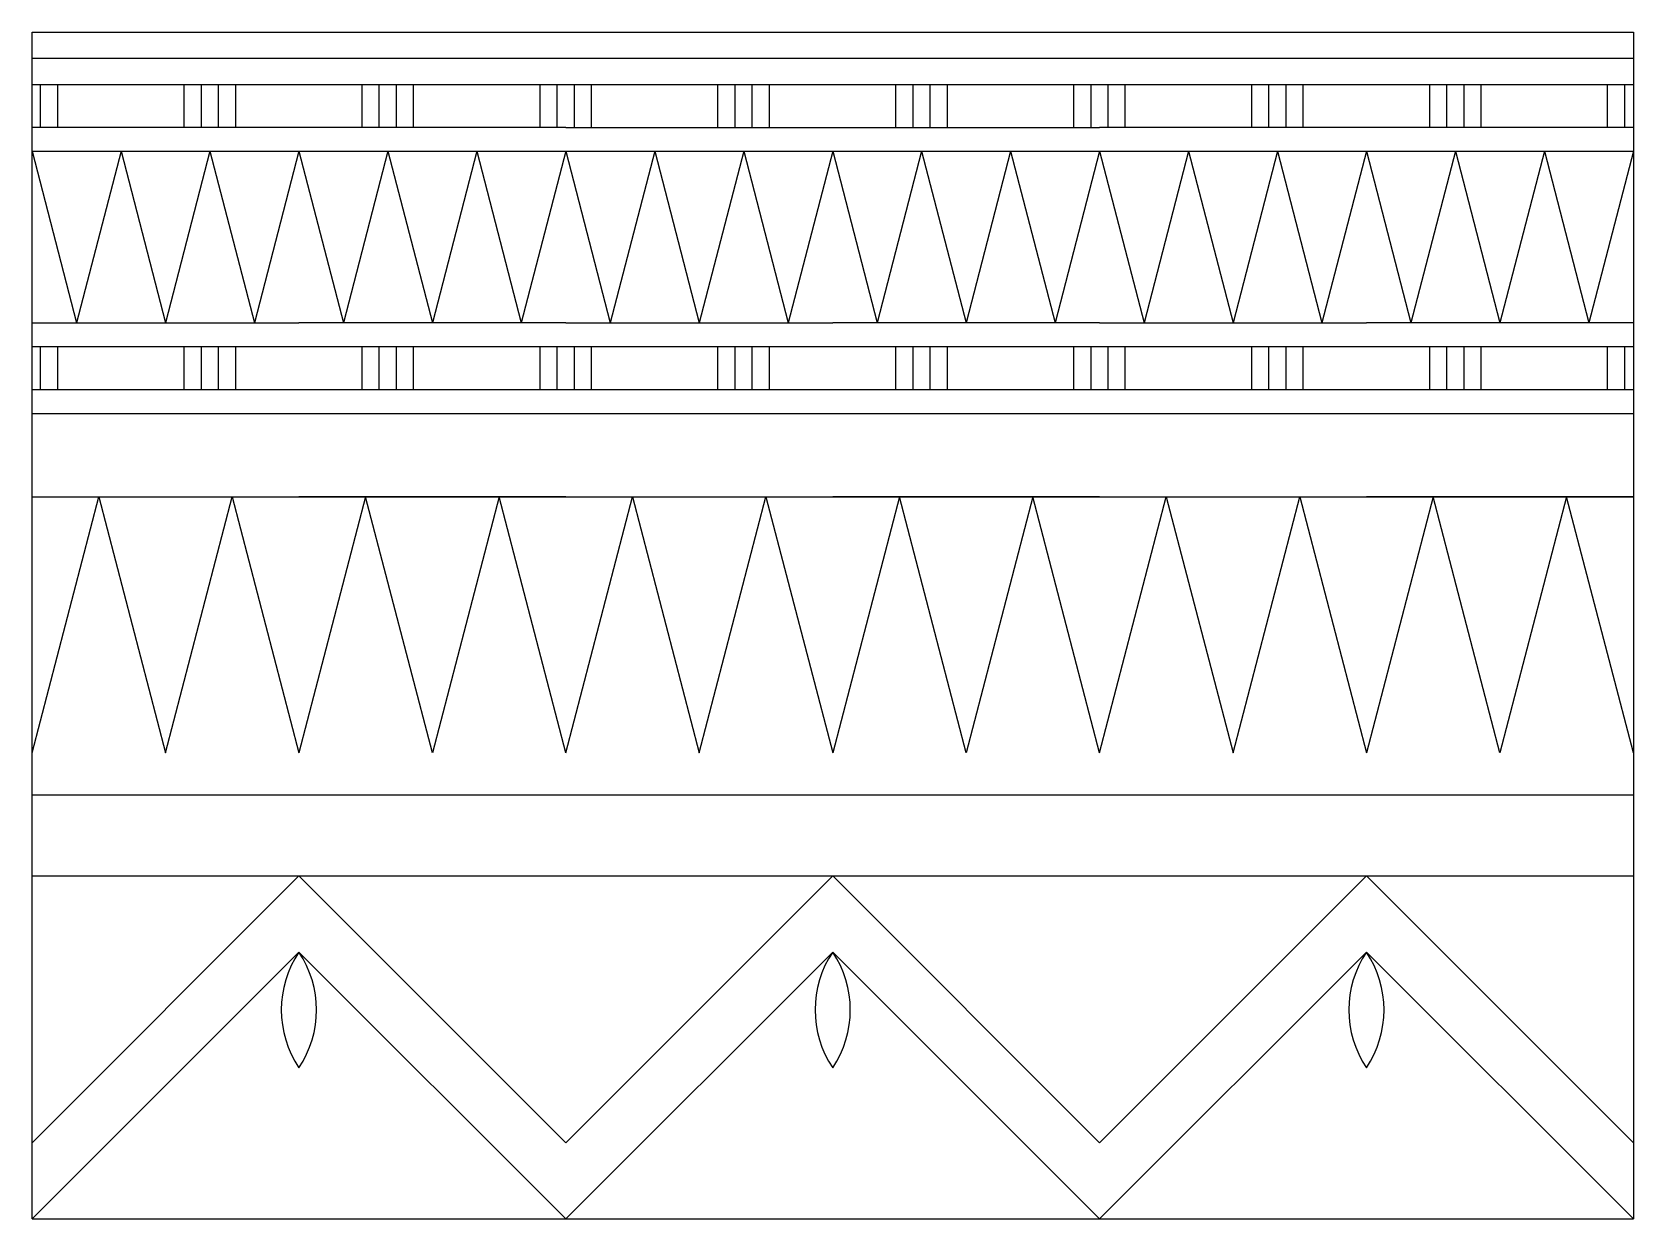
# Model space of a CAD drawing. Extents: x -111 to 2985, y -118 to 122.
# Drawn here: x -18.99 to 30.58, y -118.38 to -81.66 of the extents above; entities that cross this region are included whole.
import ezdxf

# ---------------------------------------------------------------- set-up
doc = ezdxf.new("R2010")
doc.units = 0
doc.layers.add('LAYER_03', color=5, linetype='CONTINUOUS')

msp = doc.modelspace()

# ---------------------------------------------------------------- linework, layer by layer
at = {"layer": 'LAYER_03'}
for points in [[(-18.99, -118.385), (-18.99, -81.661)], [(-18.99, -81.661), (30.564, -81.661)], [(30.564, -81.661), (30.564, -118.385)], [(-18.99, -82.472), (30.564, -82.472)], [(-18.99, -83.283), (30.564, -83.283)], [(-18.725, -84.61), (-18.725, -83.283)], [(-18.194, -84.61), (-18.194, -83.283)], [(-14.281, -84.61), (-14.281, -83.283)], [(-13.75, -84.61), (-13.75, -83.283)], [(-13.219, -84.61), (-13.219, -83.283)], [(-12.688, -84.61), (-12.688, -83.283)], [(-8.775, -84.61), (-8.775, -83.283)], [(-8.244, -84.61), (-8.244, -83.283)], [(-7.713, -84.61), (-7.713, -83.283)], [(-7.182, -84.61), (-7.182, -83.283)], [(-3.269, -84.61), (-3.269, -83.283)], [(-2.738, -84.61), (-2.738, -83.283)], [(-2.207, -84.61), (-2.207, -83.283)], [(-1.676, -84.61), (-1.676, -83.283)], [(2.237, -84.61), (2.237, -83.283)], [(2.768, -84.61), (2.768, -83.283)], [(3.299, -84.61), (3.299, -83.283)], [(3.83, -84.61), (3.83, -83.283)], [(7.744, -84.61), (7.744, -83.283)], [(8.274, -84.61), (8.274, -83.283)], [(8.805, -84.61), (8.805, -83.283)], [(9.336, -84.61), (9.336, -83.283)], [(13.25, -84.61), (13.25, -83.283)], [(13.781, -84.61), (13.781, -83.283)], [(14.311, -84.61), (14.311, -83.283)], [(14.842, -84.61), (14.842, -83.283)], [(18.756, -84.61), (18.756, -83.283)], [(19.287, -84.61), (19.287, -83.283)], [(19.818, -84.61), (19.818, -83.283)], [(20.348, -84.61), (20.348, -83.283)], [(24.262, -84.61), (24.262, -83.283)], [(24.793, -84.61), (24.793, -83.283)], [(25.324, -84.61), (25.324, -83.283)], [(25.855, -84.61), (25.855, -83.283)], [(29.768, -84.61), (29.768, -83.283)], [(30.299, -84.61), (30.299, -83.283)], [(-2.472, -84.61), (-18.99, -84.61)], [(-2.472, -84.61), (14.046, -84.61)], [(30.564, -84.61), (14.046, -84.61)], [(-18.99, -85.348), (-17.614, -90.657)], [(-18.99, -85.348), (30.565, -85.348)], [(-16.237, -85.348), (-17.614, -90.657)], [(-16.237, -85.348), (-14.861, -90.657)], [(-13.484, -85.348), (-14.861, -90.657)], [(-13.484, -85.348), (-12.108, -90.657)], [(-10.731, -85.348), (-12.108, -90.657)], [(-10.731, -85.348), (-9.355, -90.657)], [(-7.978, -85.348), (-9.355, -90.657)], [(-7.978, -85.348), (-6.602, -90.657)], [(-5.225, -85.348), (-6.602, -90.657)], [(-5.225, -85.348), (-3.849, -90.657)], [(-2.472, -85.348), (-3.849, -90.657)], [(-2.472, -85.348), (-1.096, -90.657)], [(0.281, -85.348), (-1.096, -90.657)], [(0.281, -85.348), (1.657, -90.657)], [(3.034, -85.348), (1.657, -90.657)], [(3.034, -85.348), (4.41, -90.657)], [(5.787, -85.348), (4.41, -90.657)], [(5.787, -85.348), (7.163, -90.657)], [(8.54, -85.348), (7.163, -90.657)], [(8.54, -85.348), (9.916, -90.657)], [(11.293, -85.348), (9.916, -90.657)], [(11.293, -85.348), (12.669, -90.657)], [(14.046, -85.348), (12.669, -90.657)], [(14.046, -85.348), (15.423, -90.657)], [(16.799, -85.348), (15.423, -90.657)], [(16.799, -85.348), (18.176, -90.657)], [(19.552, -85.348), (18.176, -90.657)], [(19.552, -85.348), (20.929, -90.657)], [(22.305, -85.348), (20.929, -90.657)], [(22.305, -85.348), (23.682, -90.657)], [(25.058, -85.348), (23.682, -90.657)], [(25.058, -85.348), (26.435, -90.657)], [(27.811, -85.348), (26.435, -90.657)], [(27.811, -85.348), (29.188, -90.657)], [(30.564, -85.348), (29.188, -90.657)], [(-18.99, -90.657), (-10.731, -90.657)], [(-2.472, -90.657), (-10.731, -90.657)], [(-2.472, -90.657), (5.787, -90.657)], [(14.046, -90.657), (5.787, -90.657)], [(14.046, -90.657), (22.305, -90.657)], [(30.564, -90.657), (22.305, -90.657)], [(-18.99, -91.395), (30.564, -91.395)], [(-18.725, -92.722), (-18.725, -91.395)], [(-18.194, -92.722), (-18.194, -91.395)], [(-14.281, -92.722), (-14.281, -91.395)], [(-13.75, -92.722), (-13.75, -91.395)], [(-13.219, -92.722), (-13.219, -91.395)], [(-12.688, -92.722), (-12.688, -91.395)], [(-8.775, -92.722), (-8.775, -91.395)], [(-8.244, -92.722), (-8.244, -91.395)], [(-7.713, -92.722), (-7.713, -91.395)], [(-7.182, -92.722), (-7.182, -91.395)], [(-3.269, -92.722), (-3.269, -91.395)], [(-2.738, -92.722), (-2.738, -91.395)], [(-2.207, -92.722), (-2.207, -91.395)], [(-1.676, -92.722), (-1.676, -91.395)], [(2.237, -92.722), (2.237, -91.395)], [(2.768, -92.722), (2.768, -91.395)], [(3.299, -92.722), (3.299, -91.395)], [(3.83, -92.722), (3.83, -91.395)], [(7.744, -92.722), (7.744, -91.395)], [(8.274, -92.722), (8.274, -91.395)], [(8.805, -92.722), (8.805, -91.395)], [(9.336, -92.722), (9.336, -91.395)], [(13.25, -92.722), (13.25, -91.395)], [(13.781, -92.722), (13.781, -91.395)], [(14.311, -92.722), (14.311, -91.395)], [(14.842, -92.722), (14.842, -91.395)], [(18.756, -92.722), (18.756, -91.395)], [(19.287, -92.722), (19.287, -91.395)], [(19.818, -92.722), (19.818, -91.395)], [(20.348, -92.722), (20.348, -91.395)], [(24.262, -92.722), (24.262, -91.395)], [(24.793, -92.722), (24.793, -91.395)], [(25.324, -92.722), (25.324, -91.395)], [(25.855, -92.722), (25.855, -91.395)], [(29.768, -92.722), (29.768, -91.395)], [(30.299, -92.722), (30.299, -91.395)], [(-18.99, -92.722), (30.564, -92.722)], [(-18.99, -93.459), (30.564, -93.459)], [(-18.99, -96.04), (-14.861, -96.04), (-10.731, -96.04)], [(-18.99, -103.959), (-16.926, -96.04), (-14.861, -103.959), (-12.796, -96.04), (-10.731, -103.959)], [(-18.774, -96.04), (-2.472, -96.04), (1.657, -96.04), (5.787, -96.04)], [(-2.472, -103.959), (-4.537, -96.04), (-6.602, -103.959), (-8.666, -96.04), (-10.731, -103.959)], [(-6.602, -96.04), (-10.731, -96.04)], [(-2.472, -96.04), (-6.602, -96.04)], [(-2.472, -103.959), (-0.407, -96.04), (1.657, -103.959), (3.722, -96.04), (5.787, -103.959)], [(14.046, -103.959), (11.981, -96.04), (9.916, -103.959), (7.852, -96.04), (5.787, -103.959)], [(9.916, -96.04), (5.787, -96.04)], [(5.787, -96.04), (30.583, -96.04)], [(14.046, -96.04), (9.916, -96.04)], [(14.046, -96.04), (18.176, -96.04), (22.305, -96.04)], [(14.046, -103.959), (16.111, -96.04), (18.176, -103.959), (20.24, -96.04), (22.305, -103.959)], [(30.564, -103.959), (28.499, -96.04), (26.435, -103.959), (24.37, -96.04), (22.305, -103.959)], [(26.435, -96.04), (22.305, -96.04)], [(30.564, -96.04), (26.435, -96.04)], [(-18.99, -105.258), (30.564, -105.258)], [(-10.731, -107.766), (-18.99, -116.025)], [(-18.99, -107.766), (30.564, -107.766)], [(-10.731, -107.766), (-2.472, -116.025)], [(5.787, -107.766), (-2.472, -116.025)], [(5.787, -107.766), (14.046, -116.025)], [(22.305, -107.766), (14.046, -116.025)], [(22.305, -107.766), (30.564, -116.025)], [(-10.731, -110.126), (-18.99, -118.385)], [(-10.731, -110.126), (-2.472, -118.385)], [(5.787, -110.126), (-2.472, -118.385)], [(5.787, -110.126), (14.046, -118.385)], [(22.305, -110.126), (14.046, -118.385)], [(22.305, -110.126), (30.564, -118.385)], [(-18.99, -118.385), (30.564, -118.385)]]:
    msp.add_lwpolyline(points, dxfattribs=at)
for points in [[(-10.731, -110.126, 0.304346), (-10.731, -113.706)], [(-10.731, -113.706, 0.304346), (-10.731, -110.126)], [(5.787, -110.126, 0.304346), (5.787, -113.706)], [(5.787, -113.706, 0.304346), (5.787, -110.126)], [(22.305, -110.126, 0.304346), (22.305, -113.706)], [(22.305, -113.706, 0.304346), (22.305, -110.126)]]:
    msp.add_lwpolyline(points, format="xyb", dxfattribs=at)

doc.saveas('drawing.dxf')
